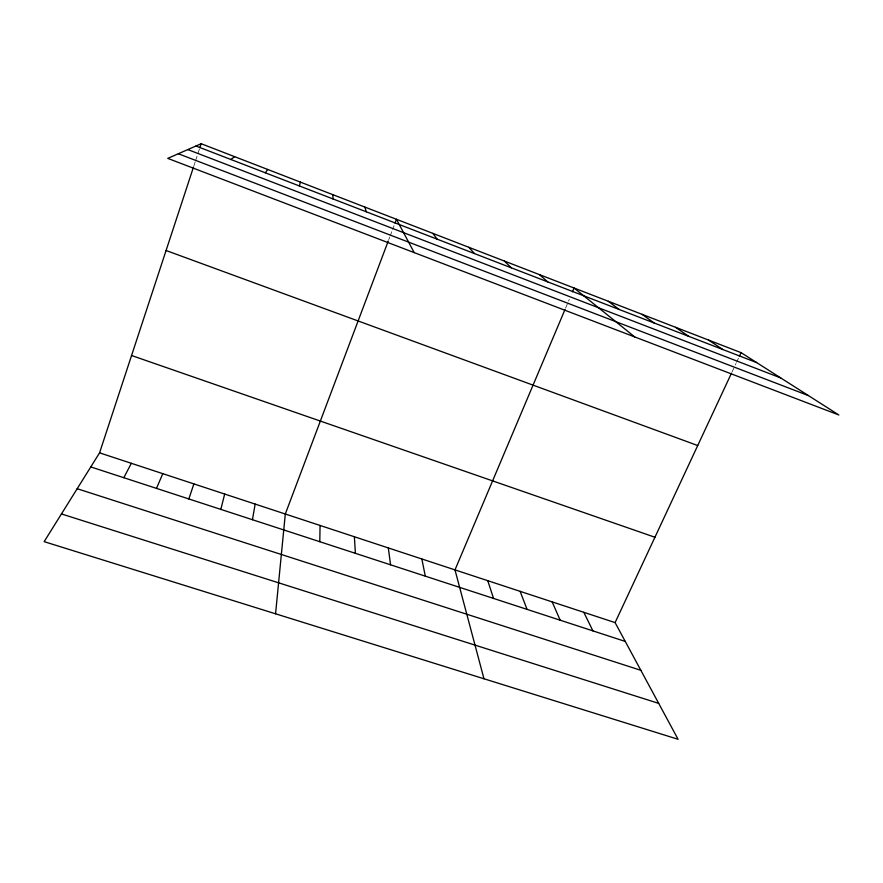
<?xml version="1.0" encoding="UTF-8"?>
<svg xmlns="http://www.w3.org/2000/svg" width="883" height="883" viewBox="0 0 883 883"><rect width="100%" height="100%" fill="white"/><g stroke="black" fill="none" stroke-linecap="round" stroke-linejoin="round"><path stroke-width="0.66" stroke-dasharray="4.42 3.31" d="M193.951 165.662L195.231 161.788M195.651 160.496L199.47 148.874M388.763 239.668L389.723 237.13M390.209 235.849L392.129 230.75M392.604 229.481L394.05 225.651M565.55 308.244L569.281 299.392M732.051 371.975L735.992 363.52M736.554 362.306L738.817 357.483"/><path stroke-width="1.32" d="M319.801 541.698L320.054 525.451M275.562 613.806L285.308 514.005L388.277 240.949M252.45 519.712L255.154 504.083M220.816 509.381L224.679 494.039M299.359 185.949L300.441 182.13M99.569 452.847L615.098 622.614L678.078 739.281L44.15 541.654L99.569 452.847L193.532 166.953M199.9 147.582L201.169 143.719L741.069 352.648L838.85 414.988L167.748 158.377L201.169 143.719M188.83 498.939L193.885 483.906M395.01 223.112L396.445 219.282L414.193 252.615M565.01 309.503L454.988 569.888L483.972 678.773M572.482 291.82L574.082 288.024L634.7 336.92M156.501 488.387L162.781 473.663M615.098 622.614L731.488 373.178M739.38 356.268L741.069 352.648M123.819 477.714L131.335 463.31M265.297 172.792L267.726 169.47M230.827 159.481L234.635 156.666M61.446 513.939L658.696 703.376M77.185 488.707L640.848 670.307M90.783 466.93L625.263 641.444M131.556 355.507L654.932 537.25M166.07 250.507L697.725 445.54M178.311 153.741L808.453 395.606M195.949 146.004L756.654 362.582M187.814 149.569L780.693 377.913M708.475 340.032L722.923 349.558M675.495 327.273L688.773 336.368M642.107 314.348L654.193 323.012M608.299 301.269L619.171 309.48M539.447 274.624L547.758 281.898M504.37 261.048L511.356 267.836M468.851 247.306L474.469 253.587M432.88 233.377L437.107 239.15M583.806 612.305L592.912 630.881M552.151 601.886L560.186 620.186M520.131 591.345L527.063 609.38M487.747 580.672L493.553 598.431M364.8 207.041L366.335 211.821M421.842 558.972L425.308 576.158M388.31 547.924L390.562 564.811M354.381 536.754L355.396 553.332M332.803 194.657L333.046 198.962"/></g></svg>
